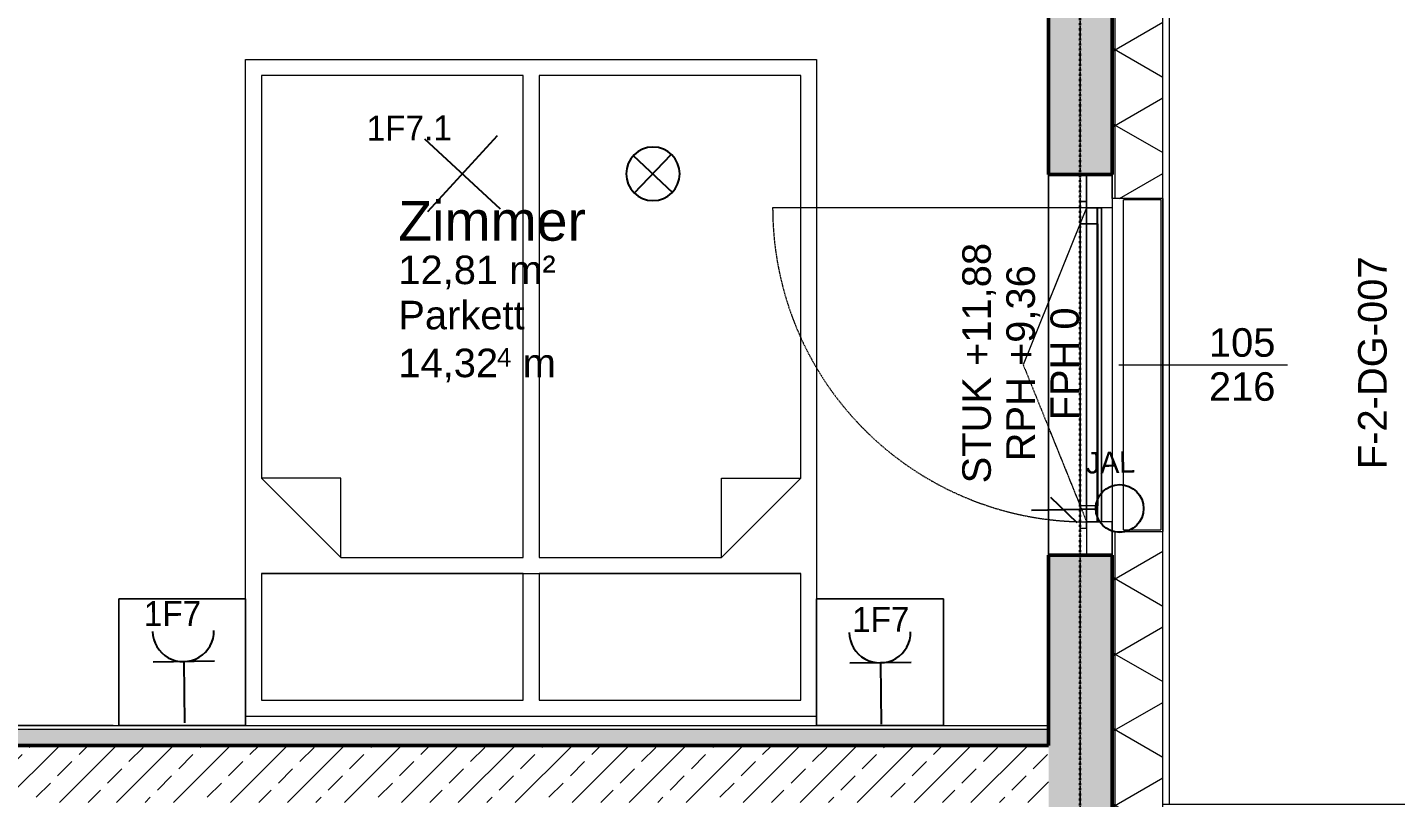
# Model space of a CAD drawing. Header units: metres. Extents: x -17679 to 22565, y -12299 to 33430.
# Drawn here: x 8795 to 13109, y 13222 to 15651 of the extents above; entities that cross this region are included whole.
import ezdxf
from ezdxf.enums import TextEntityAlignment as Align

# ---------------------------------------------------------------- set-up
doc = ezdxf.new("R2010")
doc.units = ezdxf.units.M
for name, pattern in [('Strich Punkt Mittel', [0.015875, 0.00635, -0.004763, 0, -0.004763]), ('Verdeckt', [0.003, 0.002, -0.001]), ('Verdeckt Oben', [0.00225, 0.0015, -0.00075])]:
    doc.linetypes.add(name, pattern=pattern)
doc.layers.get('0').update_dxf_attribs({"color": 252})
for name, color, linetype, lineweight in [('A-FLOR-HRAL', 11, 'Continuous', 5), ('A-GLAZ', 151, 'Continuous', 18), ('A-GLAZ-IDEN_', 152, 'Continuous', 9), ('A_Decken', 8, 'Continuous', 13), ('A_Durchbruch', 7, 'Verdeckt', 5), ('A_Fenster', 7, 'Continuous', 13), ('A_Gelaender', 7, 'Continuous', 13), ('A_Moebel', 6, 'Continuous', 13), ('A_Raeume_', 7, 'Continuous', 5), ('A_Raeume_Beschriftung_', 7, 'Continuous', 9), ('A_Raster_', 1, 'Continuous', 9), ('A_Waende', 7, 'Continuous', 13)]:
    doc.layers.add(name, color=color, linetype=linetype, lineweight=lineweight)
doc.layers.add('E_Steckdose+Schalter', color=150, linetype='Continuous', true_color=0x0b6cf4)
doc.styles.add('Arial_2', font='arial.ttf', dxfattribs={"height": 0.09})
doc.styles.add('Arial_3', font='arial.ttf', dxfattribs={"height": 0.05849})
doc.styles.add('Arial_4', font='arial.ttf', dxfattribs={"height": 0.125})
doc.styles.add('ET_LEGENDE - Wohnung$0$ROMANS', font='romans.shx', dxfattribs={"width": 0.6})
pattern_1 = [(45, (0, 0), (-0.08980256, 0.08980256), []), (45, (0.0898, 0), (-0.08980256, 0.08980256), [0.0635, -0.03175])]

# ---------------------------------------------------------------- blocks, each defined once
blk = doc.blocks.new('*U543')
for p, q in [((-70.7, -70.7), (70.7, 70.7)), ((70.7, -70.7), (-70.7, 70.7))]:
    blk.add_line(p, q)
at = {"style": 'ET_LEGENDE - Wohnung$0$ROMANS', "width": 0.6, "flags": 1}
for tag, p in [('RAUMBUCHNUMMER', (0, -400)), ('ANLAGE', (0, -550))]:
    blk.add_attdef(tag, text='', height=100, dxfattribs=at).set_placement(p, align=Align.MIDDLE)
for tag, p in [('TEILANLAGE_NR', (0, -700)), ('KOMPONENTE', (0, -850)), ('KOMPONENTE_NR', (0, -1000)), ('BEZEICHNUNG', (0, -1150)), ('TYP', (0, -1300)), ('HERSTELLER', (0, -1450)), ('MODEL', (0, -1600)), ('LEISTUNG_MAX', (0, -1750)), ('SPEZIFISCH_1', (0, -1900)), ('SPEZIFISCH_2', (0, -2050)), ('SPEZIFISCH_3', (0, -2200)), ('SPEZIFISCH_4', (0, -2350)), ('SPEZIFISCH_5', (0, -2500)), ('GEWERKE_CODE', (0, -2650)), ('LV_POS', (0, -2800)), ('ZAEHLER', (0, -2950)), ('PLATZHALTER_1', (0, -3100)), ('PLATZHALTER_2', (0, -3250)), ('PLATZHALTER_3', (0, -3400)), ('JOBLISTE_VDMA', (0, -3550)), ('ET_SPEZIFISCH_1', (0, -3700)), ('ET_SPEZIFISCH_2', (0, -3850)), ('ET_SPEZIFISCH_3', (0, -4000)), ('ET_SPEZIFISCH_4', (0, -4150)), ('ET_SPEZIFISCH_5', (0, -4300)), ('ET_SPEZIFISCH_6', (0, -4450)), ('ET_SPEZIFISCH_7', (0, -4600))]:
    blk.add_attdef(tag, text='', height=100, dxfattribs=at).set_placement(p, align=Align.MIDDLE_CENTER)
blk = doc.blocks.new('hzmdba')
at = {"color": 1}
for points in [[(5046.03, 1505.526), (5046.95, 1503.842)], [(5045.639, 1504.237), (5047.346, 1505.147)]]:
    blk.add_lwpolyline(points, dxfattribs=at)
blk.add_circle((5046.5, 1504.686), 0.963, dxfattribs=at)
blk = doc.blocks.new('*U553')
for p, q in [((62.5, 0), (-62.5, 0)), ((0, 0), (0, -125))]:
    blk.add_line(p, q)
blk.add_arc((0, 62.5), 62.5, 180, 0)
at = {"style": 'ET_LEGENDE - Wohnung$0$ROMANS', "width": 0.8, "flags": 1}
for tag, p in [('RAUMBUCHNUMMER', (0, -425)), ('ANLAGE', (0, -595.4)), ('TEILANLAGE_NR', (0, -755.5)), ('KOMPONENTE', (0, -901.3)), ('KOMPONENTE_NR', (0, -1063.3)), ('BEZEICHNUNG', (0, -1205.6)), ('TYP', (0, -1346.7)), ('HERSTELLER', (0, -1514.1)), ('MODEL', (0, -1677.3)), ('LEISTUNG_MAX', (0, -1851.5)), ('SPEZIFISCH_1', (0, -2012.8)), ('SPEZIFISCH_2', (0, -2200)), ('SPEZIFISCH_3', (0, -2374.2)), ('SPEZIFISCH_4', (0, -2548.5)), ('SPEZIFISCH_5', (0, -2722.7)), ('GEWERKE_CODE', (0, -2897)), ('LV_POS', (0, -3071.2)), ('ZAEHLER', (0, -3245.5)), ('PLATZHALTER_1', (0, -3419.7)), ('PLATZHALTER_2', (0, -3594)), ('PLATZHALTER_3', (0, -3768.2)), ('JOBLISTE_VDMA', (0, -3942.5)), ('ET_SPEZIFISCH_1', (0, -4116.7)), ('ET_SPEZIFISCH_2', (0, -4291)), ('ET_SPEZIFISCH_3', (0, -4465.2)), ('ET_SPEZIFISCH_4', (0, -4639.5)), ('ET_SPEZIFISCH_5', (0, -4813.7)), ('ET_SPEZIFISCH_6', (0, -4988)), ('ET_SPEZIFISCH_7', (0, -5162.2))]:
    blk.add_attdef(tag, text='', height=100, dxfattribs=at).set_placement(p, align=Align.MIDDLE)
blk = doc.blocks.new('*U541')
blk.add_line((0, 65), (0, 240))
at = {"linetype": 'Continuous', "ltscale": 0.125}
blk.add_line((35.4, 187.9), (-35.4, 117.1), dxfattribs=at)
blk.add_circle((0, 0), 65)
at = {"style": 'ET_LEGENDE - Wohnung$0$ROMANS', "width": 0.6, "flags": 1}
for tag, p in [('RAUMBUCHNUMMER', (0, -400)), ('ANLAGE', (0, -550))]:
    blk.add_attdef(tag, text='', height=100, dxfattribs=at).set_placement(p, align=Align.MIDDLE)
for tag, p in [('TEILANLAGE_NR', (0, -700)), ('KOMPONENTE', (0, -850)), ('KOMPONENTE_NR', (0, -1000)), ('BEZEICHNUNG', (0, -1150)), ('TYP', (0, -1300)), ('HERSTELLER', (0, -1450)), ('MODEL', (0, -1600)), ('LEISTUNG_MAX', (0, -1750)), ('SPEZIFISCH_1', (0, -1900)), ('SPEZIFISCH_2', (0, -2050)), ('SPEZIFISCH_3', (0, -2200)), ('SPEZIFISCH_4', (0, -2350)), ('SPEZIFISCH_5', (0, -2500)), ('GEWERKE_CODE', (0, -2650)), ('LV_POS', (0, -2800)), ('ZAEHLER', (0, -2950)), ('PLATZHALTER_1', (0, -3100)), ('PLATZHALTER_2', (0, -3250)), ('PLATZHALTER_3', (0, -3400)), ('JOBLISTE_VDMA', (0, -3550)), ('ET_SPEZIFISCH_1', (0, -3700)), ('ET_SPEZIFISCH_2', (0, -3850)), ('ET_SPEZIFISCH_3', (0, -4000)), ('ET_SPEZIFISCH_4', (0, -4150)), ('ET_SPEZIFISCH_5', (0, -4300)), ('ET_SPEZIFISCH_6', (0, -4450)), ('ET_SPEZIFISCH_7', (0, -4600))]:
    blk.add_attdef(tag, text='', height=100, dxfattribs=at).set_placement(p, align=Align.MIDDLE_CENTER)
blk = doc.blocks.new('Geländer - Geländer-3753571-263_PP_03DG_BT2')
at = {"layer": 'A_Gelaender', "lineweight": 5}
for p, q in [((-7.7792, 78.3722), (-5.998, 77.6292)), ((-5.998, 77.6292), (-7.1529, 74.8604)), ((-5.998, 77.6292), (-5.9718, 77.64)), ((-7.1529, 74.8604), (-8.9341, 75.6034)), ((-7.1529, 74.8604), (-7.1421, 74.8343))]:
    blk.add_line(p, q, dxfattribs=at)
blk = doc.blocks.new('Typ des oberen Holms - Oberer Geländerholm_Innen_-3753766-263_PP_03DG_BT2')
at = {"layer": 'A_Gelaender', "lineweight": 5}
for p, q in [((-7.7523, 78.4368), (-5.9064, 77.6669)), ((-5.9718, 77.64), (-7.7715, 78.3907)), ((-5.9064, 77.6669), (-7.1152, 74.7689)), ((-7.1421, 74.8343), (-5.9718, 77.64)), ((-8.9418, 75.585), (-7.1421, 74.8343)), ((-7.1152, 74.7689), (-8.9611, 75.5388))]:
    blk.add_line(p, q, dxfattribs=at)
blk = doc.blocks.new('Typ des oberen Holms - Oberer Geländerholm_Innen_-V5-263_PP_03DG_BT2')
at = {"layer": 'A_Gelaender', "lineweight": 5}
for p, q in [((-7.7523, 78.4368), (-5.9064, 77.6669)), ((-7.7715, 78.3907), (-5.9718, 77.64)), ((-5.9064, 77.6669), (-7.1152, 74.7689)), ((-5.9718, 77.64), (-7.1421, 74.8343)), ((-7.1421, 74.8343), (-8.9418, 75.585)), ((-7.1152, 74.7689), (-8.9611, 75.5388))]:
    blk.add_line(p, q, dxfattribs=at)
blk = doc.blocks.new('Fens_1tlg_OL - DF_OL_DK_1120x2400 DG-10479031-263_PP_03DG_BT2')
at = {"layer": 'A-GLAZ'}
for p, q in [((-0.6, 0.1), (-0.495, 0.1)), ((-0.6, 0.02), (-0.6, 0.1)), ((-0.495, 0.1), (-0.495, 0.02)), ((0.495, 0.1), (0.495, 0.02)), ((0.6, 0.1), (0.495, 0.1)), ((0.6, 0.02), (0.6, 0.1)), ((-0.6, 0.02), (-0.515, 0.02)), ((-0.495, 0.02), (-0.6, 0.02)), ((-0.515, 0.02), (-0.495, 0.02)), ((-0.495, 0.02), (-0.445, 0.02)), ((-0.445, 0.02), (0.445, 0.02)), ((0.445, 0.02), (0.495, 0.02)), ((0.495, 0.02), (0.515, 0.02)), ((0.495, 0.02), (0.6, 0.02)), ((0.515, 0.02), (0.6, 0.02))]:
    blk.add_line(p, q, dxfattribs=at)
at = {"layer": 'A_Fenster', "linetype": 'Verdeckt Oben', "lineweight": 5}
for p, q in [((-0.525, 0.26), (0.525, 0.26)), ((-0.525, 0.1), (0.525, 0.1)), ((-0.6, -0.1), (0.6, -0.1)), ((-0.6, -0.1), (0.6, -0.1))]:
    blk.add_line(p, q, dxfattribs=at)
at = {"layer": 'A_Fenster'}
for p, q in [((-0.525, 0.1), (-0.6, 0.1)), ((0.6, 0.1), (0.525, 0.1)), ((0.495, 0.067), (-0.495, 0.067)), ((-0.495, 0.067), (-0.495, 0.055)), ((-0.495, 0.055), (-0.495, 0.067)), ((-0.495, 0.067), (0.495, 0.067)), ((-0.495, 0.02), (-0.495, 0.055)), ((-0.445, 0.055), (-0.495, 0.055)), ((0.495, 0.055), (-0.495, 0.055)), ((-0.495, 0.055), (-0.495, 0.02)), ((-0.495, 0.055), (-0.495, 0.053)), ((-0.495, 0.053), (-0.495, 0.055)), ((-0.495, 0.053), (-0.445, 0.053)), ((-0.445, 0.053), (-0.495, 0.053)), ((0.445, 0.055), (-0.445, 0.055)), ((-0.445, 0.055), (-0.445, 0)), ((0.445, 0.055), (-0.445, 0.055)), ((-0.445, 0.055), (0.445, 0.055)), ((-0.445, 0), (-0.445, 0.055)), ((-0.445, 0.053), (0.445, 0.053)), ((0.445, 0.053), (-0.445, 0.053)), ((0.495, 0.055), (0.445, 0.055)), ((0.445, 0.055), (0.445, 0)), ((0.445, 0.055), (0.445, 0)), ((0.445, 0.053), (0.495, 0.053)), ((0.495, 0.053), (0.445, 0.053)), ((0.495, 0.055), (0.495, 0.067)), ((0.495, 0.067), (0.495, 0.055)), ((0.495, 0.02), (0.495, 0.055)), ((0.495, 0.02), (0.495, 0.055)), ((0.495, 0.053), (0.495, 0.055)), ((0.495, 0.055), (0.495, 0.053)), ((-0.6, 0.02), (-0.515, 0.02)), ((-0.515, 0.02), (-0.495, 0.02)), ((-0.495, 0.02), (-0.515, 0.02)), ((-0.515, 0.02), (0.515, 0.02)), ((-0.515, 0), (-0.515, 0.02)), ((-0.515, 0.02), (-0.515, 0)), ((-0.495, 0.02), (-0.4455, 0)), ((-0.495, 0.02), (-0.445, 0.02)), ((-0.495, 0.02), (0.495, 0.02)), ((-0.445, 0.02), (-0.495, 0.02)), ((-0.495, 0.02), (-0.445, 0.02)), ((-0.445, 0.02), (0.445, 0.02)), ((0.445, 0.02), (-0.445, 0.02)), ((-0.445, 0.02), (0.445, 0.02)), ((0.445, 0.02), (0.495, 0.02)), ((0.495, 0.02), (0.445, 0.02)), ((0.445, 0.02), (0.495, 0.02)), ((0.495, 0.02), (0.515, 0.02)), ((0.515, 0.02), (0.495, 0.02)), ((0.515, 0.02), (0.6, 0.02)), ((0.515, 0), (0.515, 0.02)), ((0.515, 0), (0.515, 0.02)), ((0.515, 0), (-0.515, 0)), ((-0.515, 0), (-0.445, 0)), ((-0.4455, 0), (0, -0.18)), ((0.445, 0), (-0.445, 0)), ((0.445, 0), (-0.445, 0)), ((-0.445, 0), (0.445, 0)), ((0.445, 0), (0.515, 0))]:
    blk.add_line(p, q, dxfattribs=at)
at = {"layer": 'A_Fenster', "linetype": 'Verdeckt', "lineweight": 5}
for p, q in [((-0.495, 0.02), (-0.495, 0)), ((0.4455, 0), (0.495, 0.02)), ((-0.495, 0), (-0.495, -0.8316)), ((0, -0.18), (0.4455, 0)), ((-0.495, -0.8316), (-0.495, -0.97))]:
    blk.add_line(p, q, dxfattribs=at)
for start, end in [(358.8397, 0), (300.4895, 358.8397), (290.7692, 297.6923), (297.6923, 300.4895), (283.8462, 290.7692), (276.9231, 283.8462), (270, 276.9231)]:
    blk.add_arc((-0.495, 0.02), 0.99, start, end, dxfattribs=at)
blk = doc.blocks.new('Fens_1tlg_OL - DF_OL_DK_1120x2400-V12-263_PP_03DG_BT2')
at = {"layer": 'A_Fenster'}
for p, q in [((-0.495, 0.055), (-0.495, 0.067)), ((-0.495, 0.067), (0.495, 0.067)), ((-0.495, 0.067), (0.495, 0.067)), ((-0.495, 0.055), (-0.495, 0.067)), ((-0.495, 0.053), (-0.495, 0.055)), ((-0.445, 0.055), (-0.495, 0.055)), ((-0.445, 0.055), (-0.495, 0.055)), ((-0.495, 0.055), (-0.495, 0.053)), ((-0.495, 0.053), (-0.495, 0.055)), ((-0.495, 0.053), (-0.495, 0.055)), ((-0.495, 0.02), (-0.495, 0.053)), ((-0.495, 0.053), (-0.495, 0.02)), ((-0.445, 0.053), (-0.495, 0.053)), ((-0.445, 0.053), (-0.495, 0.053)), ((0.445, 0.055), (-0.445, 0.055)), ((0.445, 0.055), (-0.445, 0.055)), ((-0.445, 0.055), (-0.445, 0.053)), ((0.445, 0.055), (-0.445, 0.055)), ((-0.445, 0.055), (0.445, 0.055)), ((-0.445, 0.053), (-0.445, 0.055)), ((-0.445, 0.053), (-0.445, 0.02)), ((-0.445, 0.02), (-0.445, 0.053)), ((0.445, 0.053), (-0.445, 0.053)), ((0.445, 0.053), (-0.445, 0.053)), ((0.495, 0.055), (0.445, 0.055)), ((0.495, 0.055), (0.445, 0.055)), ((0.445, 0.055), (0.445, 0.053)), ((0.445, 0.055), (0.445, 0.053)), ((0.445, 0.053), (0.445, 0.02)), ((0.445, 0.053), (0.445, 0.02)), ((0.495, 0.053), (0.445, 0.053)), ((0.495, 0.053), (0.445, 0.053)), ((0.495, 0.067), (0.495, 0.055)), ((0.495, 0.067), (0.495, 0.055)), ((0.495, 0.053), (0.495, 0.055)), ((0.495, 0.053), (0.495, 0.055)), ((0.495, 0.055), (0.495, 0.053)), ((0.495, 0.055), (0.495, 0.053)), ((0.495, 0.02), (0.495, 0.053)), ((0.495, 0.02), (0.495, 0.053)), ((-0.495, 0.02), (-0.515, 0.02)), ((-0.515, 0.02), (-0.495, 0.02)), ((-0.515, 0), (-0.515, 0.02)), ((-0.515, 0.02), (-0.515, 0)), ((-0.495, 0.02), (-0.4455, 0)), ((-0.495, 0.02), (-0.445, 0.02)), ((-0.445, 0.02), (-0.495, 0.02)), ((-0.495, 0.02), (-0.445, 0.02)), ((-0.495, 0.02), (-0.445, 0.02)), ((-0.445, 0.02), (0.445, 0.02)), ((0.445, 0.02), (-0.445, 0.02)), ((-0.445, 0.02), (0.445, 0.02)), ((-0.445, 0.02), (-0.445, 0)), ((-0.445, 0.02), (0.445, 0.02)), ((-0.445, 0), (-0.445, 0.02)), ((0.445, 0.02), (0.495, 0.02)), ((0.495, 0.02), (0.445, 0.02)), ((0.445, 0.02), (0.495, 0.02)), ((0.445, 0.02), (0.445, 0)), ((0.445, 0.02), (0.445, 0)), ((0.445, 0.02), (0.495, 0.02)), ((0.515, 0.02), (0.495, 0.02)), ((0.495, 0.02), (0.515, 0.02)), ((0.515, 0), (0.515, 0.02)), ((0.515, 0), (0.515, 0.02)), ((-0.445, 0), (-0.515, 0)), ((-0.515, 0), (-0.445, 0)), ((-0.4455, 0), (-0.198, -0.1)), ((0.445, 0), (-0.445, 0)), ((0.445, 0), (-0.445, 0)), ((0.445, 0), (-0.445, 0)), ((-0.445, 0), (0.445, 0)), ((0.515, 0), (0.445, 0)), ((0.445, 0), (0.515, 0))]:
    blk.add_line(p, q, dxfattribs=at)
at = {"layer": 'A_Fenster', "linetype": 'Verdeckt', "lineweight": 5}
for p, q in [((-0.495, 0.02), (-0.495, 0)), ((0.4455, 0), (0.495, 0.02)), ((-0.495, 0), (-0.495, -0.1)), ((0.198, -0.1), (0.4455, 0))]:
    blk.add_line(p, q, dxfattribs=at)
at = {"layer": 'A_Fenster', "linetype": 'Verdeckt Oben', "lineweight": 5}
blk.add_line((-0.6, -0.1), (0.6, -0.1), dxfattribs=at)
blk.add_line((-0.6, -0.1), (0.6, -0.1), dxfattribs=at)
at = {"layer": 'A_Fenster', "linetype": 'Verdeckt', "lineweight": 5}
for start, end in [(358.8397, 0), (353.0376, 358.8397)]:
    blk.add_arc((-0.495, 0.02), 0.99, start, end, dxfattribs=at)
blk = doc.blocks.new('Moeb_Bett - Doppelbett 180x210-V32-263_PP_03DG_BT2')
at = {"layer": 'A_Moebel', "color": 8}
for p, q in [((-0.9, 1.05), (0.9, 1.05)), ((-0.9, -1.05), (-0.9, 1.05)), ((0.9, 1.05), (0.9, -1.05)), ((-0.025, 1), (-0.85, 1)), ((-0.85, 1), (-0.85, -0.27)), ((-0.025, -0.52), (-0.025, 1)), ((0.85, 1), (0.025, 1)), ((0.025, 1), (0.025, -0.52)), ((0.85, -0.27), (0.85, 1)), ((-0.6, -0.27), (-0.85, -0.27)), ((-0.85, -0.27), (-0.6, -0.52)), ((-0.6, -0.52), (-0.6, -0.27)), ((0.6, -0.27), (0.85, -0.27)), ((0.6, -0.52), (0.6, -0.27)), ((0.85, -0.27), (0.6, -0.52)), ((-0.6, -0.52), (-0.025, -0.52)), ((0.025, -0.52), (0.6, -0.52)), ((-0.025, -0.57), (-0.85, -0.57)), ((-0.85, -0.57), (-0.85, -0.97)), ((-0.85, -0.57), (0.85, -0.57)), ((-0.025, -0.97), (-0.025, -0.57)), ((0.85, -0.57), (0.025, -0.57)), ((0.025, -0.57), (0.025, -0.97)), ((0.85, -0.97), (0.85, -0.57)), ((-0.9, -0.65), (-1.3, -0.65)), ((-1.3, -0.65), (-1.3, -1.05)), ((-1.3, -1.05), (-1.3, -0.65)), ((-1.3, -0.65), (-0.9, -0.65)), ((-0.9, -1.05), (-0.9, -0.65)), ((-0.9, -0.65), (-0.9, -1.05)), ((1.3, -0.65), (0.9, -0.65)), ((0.9, -0.65), (0.9, -1.05)), ((0.9, -1.05), (0.9, -0.65)), ((0.9, -0.65), (1.3, -0.65)), ((1.3, -1.05), (1.3, -0.65)), ((1.3, -0.65), (1.3, -1.05)), ((-0.85, -0.97), (-0.025, -0.97)), ((0.025, -0.97), (0.85, -0.97)), ((-0.9, -1.02), (0.9, -1.02)), ((-1.3, -1.05), (-0.9, -1.05)), ((-0.9, -1.05), (-1.3, -1.05)), ((0.9, -1.05), (1.3, -1.05)), ((1.3, -1.05), (0.9, -1.05))]:
    blk.add_line(p, q, dxfattribs=at)
blk = doc.blocks.new('Allg_Rollladenkasten - 0130x0270-10446605-263_PP_03DG_BT2')
at = {"layer": 'A_Durchbruch'}
for p, q in [((-0.525, -0.0743), (-0.525, -0.2343)), ((0.525, -0.0743), (-0.525, -0.0743)), ((-0.52, -0.0793), (-0.52, -0.1993)), ((0.52, -0.0793), (-0.52, -0.0793)), ((0.52, -0.1993), (0.52, -0.0793)), ((0.525, -0.2343), (0.525, -0.0743)), ((-0.52, -0.1993), (0.52, -0.1993)), ((-0.525, -0.2343), (0.525, -0.2343)), ((-0.525, -0.2343), (0.525, -0.2343))]:
    blk.add_line(p, q, dxfattribs=at)
blk = doc.blocks.new('BS_Fens_PP - rechts-2843221-263_PP_03DG_BT2')
at = {"layer": 'A-GLAZ-IDEN_'}
blk.add_line((0, 0.000124), (0, -0.010513), dxfattribs=at)
blk = doc.blocks.new('6546546')
at = {"layer": 'A_Waende', "lineweight": 5, "true_color": 0x636466}
h = blk.add_hatch(dxfattribs=at)
h.set_pattern_fill('FP_19', color=251, angle=-157.36, style=0, pattern_type=2)
h.set_pattern_definition([(269.998, (-37.50842, 65.98198), (0.20637, -7.2e-06), []), (329.998, (-37.50842, 65.98198), (0.1031912, 0.178718), []), (29.998, (-37.50842, 65.98198), (-0.1031788, 0.1787253), [])])
h.paths.add_polyline_path([(-37.3488, 55.4684), (-37.3487, 56.5034), (-37.5087, 56.5034), (-37.5088, 55.4685), (-37.3858, 55.4685)])
h.paths.add_polyline_path([(-37.3487, 57.5534), (-37.3487, 57.5535), (-37.3486, 60.5211), (-37.5086, 60.5211), (-37.5086, 57.5535), (-37.3537, 57.5534)])
h.paths.add_polyline_path([(-37.3486, 62.1411), (-37.3486, 62.1411), (-37.3486, 62.2635)])
h.paths.add_polyline_path([(-37.3486, 62.1411), (-37.3486, 62.1411), (-37.3485, 63.3861), (-37.5085, 63.3861), (-37.5085, 62.1411), (-37.3536, 62.1411)])
h.paths.add_polyline_path([(-37.3535, 64.4361), (-37.3485, 64.4361), (-37.3484, 67.4037), (-37.5084, 67.4037), (-37.5079, 64.4361), (-37.3535, 64.4361)])
h.paths.add_polyline_path([(-37.3484, 69.0237), (-37.3484, 69.0237), (-37.3483, 70.2687), (-37.5083, 70.2687), (-37.5079, 69.0237), (-37.3534, 69.0237)])
h.paths.add_polyline_path([(-37.3483, 71.3187), (-37.3482, 74.1087), (-37.5082, 74.1087), (-37.5079, 71.3187), (-37.3533, 71.3187)])
h.paths.add_polyline_path([(-37.3482, 75.7287), (-37.3482, 75.7287), (-37.3482, 76.4963), (-37.5081, 76.4963), (-37.5079, 75.7287), (-37.3532, 75.7287)])
h = blk.add_hatch(dxfattribs=at)
h.set_pattern_fill('FP_2', color=251, style=0, pattern_type=2)
h.set_pattern_definition(pattern_1)
h.paths.add_polyline_path([(-37.5088, 55.8285), (-37.5088, 55.8285), (-37.5088, 56.4285), (-37.7087, 56.4285), (-37.7087, 55.8285)])
h.paths.add_polyline_path([(-37.5087, 57.6285), (-37.5086, 60.0586), (-37.7086, 60.0586), (-37.7086, 57.6285)])
h.paths.add_polyline_path([(-37.5086, 60.1936), (-37.5087, 60.4461), (-37.7086, 60.4461), (-37.7086, 60.1936), (-37.5086, 60.1936)])
h.paths.add_polyline_path([(-37.5086, 60.0586), (-37.5086, 60.1936), (-37.6086, 60.1261), (-37.5236, 60.0687)])
h.paths.add_polyline_path([(-37.7086, 60.0586), (-37.6086, 60.1261), (-37.7086, 60.1936), (-37.7086, 60.0685)])
h.paths.add_polyline_path([(-37.5086, 62.2161), (-37.5086, 63.3111), (-37.7085, 63.3111), (-37.7085, 62.2161), (-37.5086, 62.2161)])
h.paths.add_polyline_path([(-37.5085, 64.5111), (-37.5084, 66.9436), (-37.7084, 66.9436), (-37.7084, 64.5111)])
h.paths.add_polyline_path([(-37.5084, 67.0786), (-37.5085, 67.3287), (-37.7084, 67.3287), (-37.7084, 67.0786), (-37.5084, 67.0786)])
h.paths.add_polyline_path([(-37.5084, 66.9436), (-37.5084, 67.0786), (-37.6084, 67.0111), (-37.5236, 66.9538)])
h.paths.add_polyline_path([(-37.7084, 66.9436), (-37.7084, 66.9436), (-37.6084, 67.0111), (-37.7084, 67.0786), (-37.7084, 66.9511)])
h.paths.add_polyline_path([(-37.5084, 69.0987), (-37.5084, 69.0987), (-37.5084, 70.1937), (-37.7083, 70.1937), (-37.7083, 69.0987), (-37.6084, 69.0987)])
h.paths.add_polyline_path([(-37.5083, 71.3937), (-37.5082, 73.6462), (-37.7082, 73.6462), (-37.7082, 71.3937)])
h.paths.add_polyline_path([(-37.5082, 73.6462), (-37.5083, 74.0337), (-37.7082, 74.0337), (-37.7081, 73.6462), (-37.6082, 73.7137), (-37.5831, 73.6967)])
h.paths.add_polyline_path([(-37.6082, 73.7137), (-37.7081, 73.7812), (-37.5082, 73.7812), (-37.5842, 73.7299)])
h.paths.add_polyline_path([(-37.5082, 75.8037), (-37.5081, 76.2963), (-37.7081, 76.2963), (-37.7081, 75.8037), (-37.5082, 75.8037)])
h = blk.add_hatch(dxfattribs=at)
h.set_pattern_fill('FP_78', color=251, angle=-112.36, style=0, pattern_type=2)
h.set_pattern_definition([(224.998, (-41.36858, 69.65594), (-0.1270123, -0.2539954), [0.02245, -0.15715]), (224.998, (-41.41608, 69.54572), (-0.1270123, -0.2539954), [0.02245, -0.15715]), (224.998, (-41.43227, 69.65619), (-0.1270123, -0.2539954), [0.02245, -0.15715]), (224.998, (-41.47923, 69.54466), (-0.1270123, -0.2539954), [0.02245, -0.15715]), (251.563, (-41.38451, 69.640864), (-0.1270184, -0.50799322), [0.0502, -0.35141]), (251.563, (-41.399833, 69.5931), (-0.1270184, -0.50799322), [0.0502, -0.35141]), (251.563, (-41.44728, 69.640733), (-0.1270184, -0.50799322), [0.0502, -0.35141]), (251.563, (-41.463908, 69.592426), (-0.1270184, -0.50799322), [0.0502, -0.35141]), (314.998, (-41.38377, 69.545405), (-0.1269946, 0.2540043), [0.02245, -0.15715]), (314.998, (-41.43227, 69.65619), (-0.1269946, 0.2540043), [0.02245, -0.15715]), (314.998, (-41.447845, 69.54473), (-0.1269946, 0.2540043), [0.02245, -0.15715]), (314.998, (-41.49504, 69.656055), (-0.1269946, 0.2540043), [0.02245, -0.15715]), (288.433, (-41.399833, 69.5931), (-0.12698295, 0.5080021), [0.0502, -0.35141]), (288.433, (-41.415896, 69.6408), (-0.12698295, 0.5080021), [0.0502, -0.35141]), (288.433, (-41.463908, 69.592426), (-0.12698295, 0.5080021), [0.0502, -0.35141]), (288.433, (-41.47997, 69.640123), (-0.12698295, 0.5080021), [0.0502, -0.35141])])
h.paths.add_polyline_path([(-37.7083, 69.5937), (-37.7083, 69.6437), (-45.0283, 69.6438), (-45.0283, 69.5939), (-37.7083, 69.5937)])
h = blk.add_hatch(dxfattribs=at)
h.set_pattern_fill('FP_2', color=251, style=0, pattern_type=2)
h.set_pattern_definition(pattern_1)
h.paths.add_polyline_path([(-44.9533, 69.4139), (-44.9533, 69.4139), (-44.9533, 69.4396)])
h.paths.add_polyline_path([(-37.7083, 69.4137), (-37.7083, 69.4139), (-37.7083, 69.5937), (-45.0283, 69.5937), (-45.0283, 69.4139), (-38.24, 69.4137)])
at = {"layer": 'A_Decken', "color": 251, "true_color": 0x636466}
for p, q in [((-37.7083, 70.1937), (-37.7083, 71.3937)), ((-37.5083, 71.3937), (-37.5083, 71.3187)), ((-37.5083, 70.2687), (-37.5083, 70.1937)), ((-40.6575, 69.6563), (-37.7083, 69.6562))]:
    blk.add_line(p, q, dxfattribs=at)
at = {"layer": 'A_Raeume_', "color": 251, "true_color": 0x636466, "flags": 128}
blk.add_lwpolyline([(-37.7083, 69.6562), (-37.7082, 73.1337), (-41.3926, 73.1338), (-41.3926, 73.096), (-41.3927, 71.9354), (-41.3927, 71.9338), (-41.3927, 71.8838), (-41.3927, 69.7188), (-41.3927, 69.6563)], close=True, dxfattribs=at)
at = {"layer": 'A_Raster_', "color": 251, "linetype": 'Strich Punkt Mittel', "lineweight": 35, "true_color": 0x636466}
blk.add_line((-37.6095, 46.5266), (-37.6084, 85.4138), dxfattribs=at)
at = {"layer": 'A_Waende', "color": 251, "lineweight": 50, "true_color": 0x636466}
for p, q in [((-37.7082, 74.0337), (-37.7083, 71.3937)), ((-37.5083, 71.3937), (-37.5082, 74.0337)), ((-37.7083, 71.3937), (-37.5083, 71.3937)), ((-37.5083, 70.1937), (-37.7083, 70.1937)), ((-37.7083, 70.1937), (-37.7083, 69.5937)), ((-37.5084, 69.0987), (-37.5083, 70.1937)), ((-37.7083, 69.5937), (-45.0283, 69.5939))]:
    blk.add_line(p, q, dxfattribs=at)
at = {"layer": 'A_Waende', "color": 251, "lineweight": 5, "true_color": 0x636466}
for p, q in [((-37.3483, 71.3187), (-37.3482, 72.6384)), ((-37.3483, 69.3384), (-37.3483, 70.2687))]:
    blk.add_line(p, q, dxfattribs=at)
at = {"layer": 'A_Waende', "color": 251, "true_color": 0x636466}
for p, q in [((-37.3479, 69.4084), (-37.3479, 72.5684)), ((-37.3279, 72.5684), (-37.3279, 69.4084)), ((-37.7083, 69.6437), (-41.4052, 69.6438)), ((-40.6575, 69.6563), (-41.3927, 69.6563))]:
    blk.add_line(p, q, dxfattribs=at)
at = {"layer": 'A-FLOR-HRAL', "color": 251, "true_color": 0x636466, "rotation": 22.64000000000043}
blk.add_blockref('Geländer - Geländer-3753571-263_PP_03DG_BT2', (0, 0), dxfattribs=at)
at = {"layer": 'A-GLAZ', "color": 251, "true_color": 0x636466, "rotation": 269.998275878465}
blk.add_blockref('Fens_1tlg_OL - DF_OL_DK_1120x2400 DG-10479031-263_PP_03DG_BT2', (-37.6083, 70.7937), dxfattribs=at)
at = {"layer": 'A-GLAZ-IDEN_', "color": 251, "true_color": 0x636466, "xscale": 49.99999999999998, "yscale": 49.99999999999998, "zscale": 49.99999999999998, "rotation": 89.99827587846501}
blk.add_blockref('BS_Fens_PP - rechts-2843221-263_PP_03DG_BT2', (-37.4805, 70.7937), dxfattribs=at)
at = {"layer": 'A_Durchbruch', "color": 251, "true_color": 0x636466, "rotation": 269.998275878465}
blk.add_blockref('Allg_Rollladenkasten - 0130x0270-10446605-263_PP_03DG_BT2', (-37.274, 70.7937), dxfattribs=at)
at = {"layer": 'A_Fenster', "color": 251, "linetype": 'Verdeckt Oben', "lineweight": 5, "true_color": 0x636466, "rotation": 269.998275878465}
blk.add_blockref('Fens_1tlg_OL - DF_OL_DK_1120x2400-V12-263_PP_03DG_BT2', (-37.6083, 70.7937), dxfattribs=at)
at = {"layer": 'A_Gelaender', "color": 251, "lineweight": 5, "true_color": 0x636466, "rotation": 22.64000000000043}
for name in ['Typ des oberen Holms - Oberer Geländerholm_Innen_-3753766-263_PP_03DG_BT2', 'Typ des oberen Holms - Oberer Geländerholm_Innen_-V5-263_PP_03DG_BT2']:
    blk.add_blockref(name, (0, 0), dxfattribs=at)
at = {"layer": 'A_Moebel', "color": 251, "true_color": 0x636466, "rotation": 359.998275878371}
blk.add_blockref('Moeb_Bett - Doppelbett 180x210-V32-263_PP_03DG_BT2', (-39.3399, 70.7062), dxfattribs=at)
at = {"layer": 'A-GLAZ-IDEN_', "color": 251, "true_color": 0x636466, "char_height": 0.09, "attachment_point": 1, "style": 'Arial_2'}
for s, insert, width, rotation in [('STUK +11,88', (-37.9804, 70.42), 0.905907, 90), ('RPH +9,36', (-37.8415, 70.4895), 0.737552, 90), ('F-2-DG-007', (-36.7324, 70.4648), 0.797679, 90), ('FPH 0', (-37.7025, 70.6185), 0.424894, 90), ('105', (-37.2029, 70.9093), 0.252532, 359.9983), ('216', (-37.2029, 70.7704), 0.252532, 359.9983)]:
    blk.add_mtext(s, dxfattribs=dict(at, insert=insert, width=width, rotation=rotation))
at = {"layer": 'A_Raeume_Beschriftung_', "color": 251, "true_color": 0x636466, "attachment_point": 1}
for s, insert, char_height, width, style in [('Zimmer', (-39.7585, 71.3102), 0.125, 0.721519, 'Arial_4'), ('12,81 m²', (-39.7585, 71.1382), 0.09, 0.58924, 'Arial_2'), ('Parkett', (-39.7585, 70.9957), 0.09, 0.464979, 'Arial_2'), ('14,32', (-39.7585, 70.8448), 0.09, 0.376793, 'Arial_2'), ('4', (-39.4476, 70.8466), 0.0585, 0.056118, 'Arial_3'), (' m', (-39.4013, 70.8448), 0.09, 0.164346, 'Arial_2')]:
    blk.add_mtext(s, dxfattribs=dict(at, insert=insert, char_height=char_height, width=width, style=style))

msp = doc.modelspace()

# ---------------------------------------------------------------- block references
at = {"xscale": 1000, "yscale": 1000, "zscale": 1000}
msp.add_blockref('6546546', (49723.1, -56206.7), dxfattribs=at)
at = {"extrusion": (-0.012237, 3.33787e-05, 0.999925), "xscale": -87.70202311672725, "yscale": 87.70202311672809, "zscale": 87.70202311672816, "rotation": 164.9206533351098}
msp.add_blockref('hzmdba', (-382250.4, 257751.5, -131.2), dxfattribs=at)
at = {"layer": 'E_Steckdose+Schalter'}
for name, p, xscale, yscale, zscale, rotation in [('*U543', (10166.4, 15189.2), 1.626603779674895, 1.626603779674895, 1.626603779674895, 182.2804756445144), ('*U541', (12238.9, 14134.1), 1.15822503442624, 1.15822503442624, 1.15822503442624, 91.36110168650983), ('*U553', (9288, 13651.2), 1.54812079638531, 1.54812079638531, 1.54812079638531, 0.7794643135114543), ('*U553', (11484.5, 13647.3), 1.54812079638531, 1.54812079638531, 1.54812079638531, 0.7794643135114543)]:
    msp.add_blockref(name, p, dxfattribs=dict(at, xscale=xscale, yscale=yscale, zscale=zscale, rotation=rotation))

# ---------------------------------------------------------------- texts
at = {"color": 212}
for s, height, rotation, p in [('1F7.1', 78.55, 0.1777, (9864.8, 15294.2)), ('JAL', 67.36, 1.3611, (12133, 14244)), ('1F7', 78.55, 0.1777, (9162.2, 13763.4)), ('1F7', 78.55, 0.1777, (11395.2, 13744.7))]:
    msp.add_text(s, height=height, rotation=rotation, dxfattribs=at).set_placement(p)

doc.saveas('drawing.dxf')
